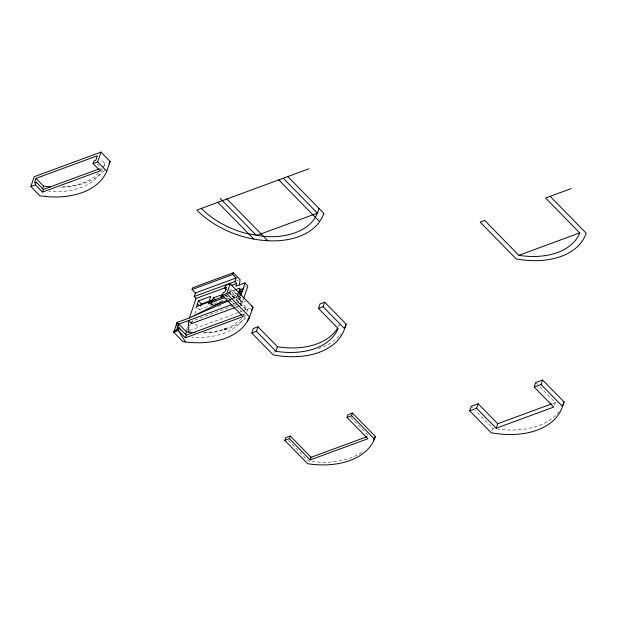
<?xml version="1.0" encoding="UTF-8"?>
<svg xmlns="http://www.w3.org/2000/svg" width="617" height="617" viewBox="0 0 617 617"><rect width="100%" height="100%" fill="white"/><g stroke="black" fill="none" stroke-linecap="round" stroke-linejoin="round"><path stroke-width="0.46" stroke-dasharray="3.08 2.31" d="M186.627 329.91L187.475 326.216M191.486 323.617L192.396 320.971L209.294 314.739M194.787 313.96L196.291 309.58M197.664 307.775L199.461 309.611L200.425 306.78M228.359 293.522L228.814 292.188L234.807 289.975M229.439 302.183L230.326 299.584M238.44 292.481L237.576 295.026L232.108 297.032L230.804 295.697M235.625 303.194L238.293 302.214L240.607 295.458M238.617 306.256L241.286 305.268L243.391 299.114M100.193 170.855L101.095 168.202L96.584 163.582M103.371 167.994L104.913 163.49L100.509 158.978M243.067 316.59L243.977 313.937L225.83 295.381M246.862 311.924L247.787 309.217L229.169 290.175M273.801 353.094L274.418 351.289M338.687 326.624L339.304 324.82M491.741 430.913L492.667 428.206L475.267 410.413M554.351 405.276L555.277 402.569L538.317 385.232M104.913 163.49L104.312 164.901A70.207 44.941 18.9 0 1 103.27 166.86M228.575 292.142L247.193 310.636L247.787 309.217M338.856 325.699L339.365 324.511M102.592 169.729L101.342 172.012A70.207 44.941 18.9 0 1 48.828 191.363M245.473 315.464L244.224 317.747A70.207 44.941 18.9 0 1 191.71 337.098M186.195 331.761L187.63 329.27M189.535 325.946L190.483 324.287M190.962 323.462L192.396 320.971M229.131 300.487L232.663 298.937M233.542 298.551L239.728 295.844M236.465 280.982L238.278 280.311M227.935 293.322L235.17 290.661M244.579 287.19L246.229 286.581M224.387 295.99L226.007 295.389M224.295 296.268L226.894 295.312M226.285 297.085L228.02 296.445M237.8 293.036L231.807 295.242L228.814 292.188M219.976 301.505L224.827 299.723M228.876 298.227L226.447 299.122L227.311 296.576L227.611 296.885M239.751 294.216L237.576 295.026L240.568 298.08L235.432 299.978M199.461 309.611L210.86 305.415M228.915 299.762L230.642 299.122M231.506 298.805L239.782 295.759M218.063 306.371L220.524 305.469M230.295 301.867L232.007 301.235M232.956 304.181L234.738 303.525M210.181 314.415L233.303 305.893M234.19 305.569L237.746 304.258M238.64 303.926L245.643 301.351M235.956 307.235L237.73 306.58M189.712 330.465L237.838 312.78M238.733 312.457L242.304 311.138M243.191 310.806L250.34 308.176M213.914 303.734L219.166 301.806M242.172 314.601L243.977 313.937M552.577 403.564L555.277 402.569M203.07 332.949A76.415 48.913 18.9 0 0 216.467 331.738L228.521 328.553A76.415 48.913 18.9 0 0 246.823 316.829M492.667 428.206L494.202 428.499M224.688 329.825L224.665 328.553L226.609 329.185M229.979 288.941L243.561 299.692M225.56 328.846L226.161 329.331M224.665 328.553L225.645 329.509M228.66 292.088L247.193 310.636M239.203 299.569L242.196 302.623L237.29 294.725L239.203 299.569L230.133 290.167M535.71 382.563L537.662 384.561M471.249 406.31L472.591 407.683M238.293 302.214L241.286 305.268M350.626 417.508L368.773 436.065M195.45 324.095L198.543 327.257M288.386 440.438L308.546 461.046L311.192 461.439A76.415 48.913 18.9 0 0 364.069 450.749M102.075 168.757A70.207 44.941 18.9 0 1 101.188 169.983M98.697 172.891A70.207 44.941 18.9 0 1 59.88 187.121M104.659 170.184A76.616 49.044 18.9 0 1 60.304 187.167M244.949 314.493A70.207 44.941 18.9 0 1 244.07 315.719M241.571 318.627A70.207 44.941 18.9 0 1 202.762 332.856M559.149 411.346A76.415 48.913 18.9 0 1 497.425 429M340.707 334.183A76.415 48.913 18.9 0 1 339.635 335.455M339.072 336.08A76.415 48.913 18.9 0 1 317.724 348.836"/><path stroke-width="0.93" d="M239.381 284.923L240.082 279.648L233.349 272.76L192.651 287.761L192.041 289.527L195.412 292.967L194.193 296.522L196.059 298.435L189.404 317.909L177.087 322.444L173.732 332.262L182.84 341.571L185.486 341.965A76.415 48.913 18.9 0 0 247.448 321.395L249.661 316.999L226.786 293.607L230.141 283.797L253.016 307.189L248.998 318.565M318.896 208.315L317.817 212.24L315.295 217.446A68.834 44.062 18.9 0 1 263.806 236.419L246.414 233.465A68.834 44.062 18.9 0 1 201.389 208.407M241.1 289.982L243.198 289.057L244.895 282.918L247.887 285.972L243.692 298.242M257.952 326.786L256.41 331.29L275.946 351.266L278.961 351.713A70.207 44.941 18.9 0 0 337.314 330.211L338.07 328.421L318.503 308.415L320.046 303.911L324.689 302.199L346.137 324.133L344.317 329.555A76.415 48.913 18.9 0 1 274.727 355.191L273.184 354.898L251.775 333.003L253.317 328.499L257.952 326.786L277.488 346.754L280.504 347.201A70.207 44.941 18.9 0 0 337.437 328.306M346.137 324.133L345.859 325.043A76.415 48.913 18.9 0 1 344.61 327.997M496.153 428.244L553.734 407.073L534.16 387.067L535.71 382.563L542.621 380.018L564.077 401.952L562.249 407.367A76.415 48.913 18.9 0 1 492.659 433.011L491.124 432.718L469.707 410.822L471.249 406.31L478.16 403.765L497.695 423.732L496.153 428.244L476.617 408.269L478.16 403.765M564.077 401.952L563.799 402.862A76.415 48.913 18.9 0 1 562.55 405.816M240.607 295.458L243.198 289.057M30.85 186.527L34.205 176.709L100.995 152.106L110.142 161.453L106.78 171.264A76.616 49.044 18.9 0 1 47.594 196.692L39.958 195.836L30.85 186.527L35.4 184.845L36.303 182.192L43.375 189.427L42.473 192.08L35.4 184.845M42.473 192.08L100.193 170.855L93.09 163.59L94 160.937L95.82 160.273L97.363 155.762L36.033 178.359L34.49 182.863L36.303 182.192M195.921 308.145L198.396 300.895L210.682 296.368L208.5 303.926L208.747 302.029L209.04 302.338M200.664 306.078L201.397 303.957L212.657 299.893L213.351 297.857L221.549 294.841L221.156 297.178L223.578 296.283M211.546 303.132L210.968 304.829L212.441 304.281M242.08 291.139L238.44 292.481L238.74 292.782L239.944 288.085L235.663 289.666M42.627 188.748L43.552 186.049L36.033 178.359M93.09 163.59L97.64 161.916L100.995 152.106M180.742 330.211L179.185 327.928L178.274 330.581L173.732 332.262L177.364 328.599L179.185 327.928L186.257 335.162L185.347 337.815L178.274 330.581L185.486 341.965M185.501 334.483L186.427 331.784L177.087 322.444L177.364 328.599L178.907 324.095L232.069 304.505M228.051 300.078L213.312 305.508L210.69 302.831L211.299 301.057L223.431 296.592M212.41 301.79L212.657 299.893M185.347 337.815L243.067 316.59L222.236 295.281L223.146 292.628L224.966 291.957L226.508 287.453L224.688 288.116L225.984 289.458L224.688 288.116L225.591 285.463L230.141 283.797M192.041 289.527L232.748 274.534L233.349 272.76M194.193 296.522L234.892 281.529L236.11 277.974L232.748 274.534M234.892 281.529L236.766 283.442L235.794 286.265L244.895 282.918M247.448 321.395L248.666 317.824M275.946 351.266L277.488 346.754M318.503 308.415L323.138 306.711L324.689 302.199M310.15 459.943L367.871 438.718L347.032 417.416L347.942 414.763L352.484 413.082L375.367 436.481L373.802 440.692A76.415 48.913 18.9 0 1 310.289 464.092L307.636 463.699L284.792 440.345L285.702 437.692L290.252 436.018L311.053 457.29L310.15 459.943L289.342 438.672L290.252 436.018M347.032 417.416L351.582 415.735L352.484 413.082M534.16 387.067L541.078 384.522L542.621 380.018M375.367 436.481L374.704 438.039A76.415 48.913 18.9 0 1 373.57 440.176M251.582 310.166L253.016 307.189L251.543 306.024M173.732 332.262L179.185 327.928M221.919 301.821L189.404 317.909L228.244 300.872M239.558 290.399L241.154 289.797M308.916 168.788L196.838 210.081A74.919 47.956 18.9 0 0 250.579 238.478L260.065 240.09L269.428 240.831A74.919 47.956 18.9 0 0 319.004 222.567L322.336 217.145L323.832 213.359L287.83 176.555M195.412 292.967L236.11 277.974M196.059 298.435L225.915 287.437M231.336 285.44L236.766 283.442M222.236 295.281L226.786 293.607M239.257 290.09L242.897 288.748M220.855 296.877L223.277 295.983M209.317 301.536L212.958 300.201M196.461 306.556L208.747 302.029M208.199 303.618L211.114 302.546M210.69 302.831L224.557 297.718M238.74 292.782L239.604 292.466L239.303 292.165M240.298 292.211L241.687 291.702M239.751 294.216L241.208 293.684M235.062 307.567L191.486 323.617L188.494 320.562L188.841 332.139A70.207 44.941 18.9 0 0 195.003 332.71M571.234 188.571L545.605 198.011L579.749 232.925L579.008 234.676A68.834 44.062 18.9 0 1 521.805 255.754L518.843 255.322L484.731 220.439L480.18 222.12L516.136 258.885L517.648 259.171A74.919 47.956 18.9 0 0 585.872 234.036L586.15 233.141L550.148 196.337M251.775 333.003L256.41 331.29M518.843 255.322L579.718 232.894M284.792 440.345L289.342 438.672M469.707 410.822L476.617 408.269M43.375 189.427L99.291 168.865M186.257 335.162L241.27 314.932M311.053 457.29L366.976 436.728M497.695 423.732L551.675 403.888M43.552 186.049L45.959 186.403A70.207 44.941 18.9 0 0 50.37 186.851M186.427 331.784L188.841 332.139M541.078 384.522L562.534 406.456M283.288 178.228L317.431 213.15L256.525 235.54L220.161 198.365M278.737 179.909L319.606 221.688M226.956 198.982L267.801 240.746M323.138 306.711L344.594 328.645M217.863 202.337L253.818 239.103M351.582 415.735L374.457 439.127M97.64 161.916L106.78 171.264M213.351 297.857L215.749 300.309M210.983 300.51L211.222 300.996L210.837 300.564M198.396 300.895L201.397 303.957M197.432 303.726L199.229 305.562M110.142 161.453A76.616 49.044 18.9 0 1 109.047 163.76"/></g></svg>
